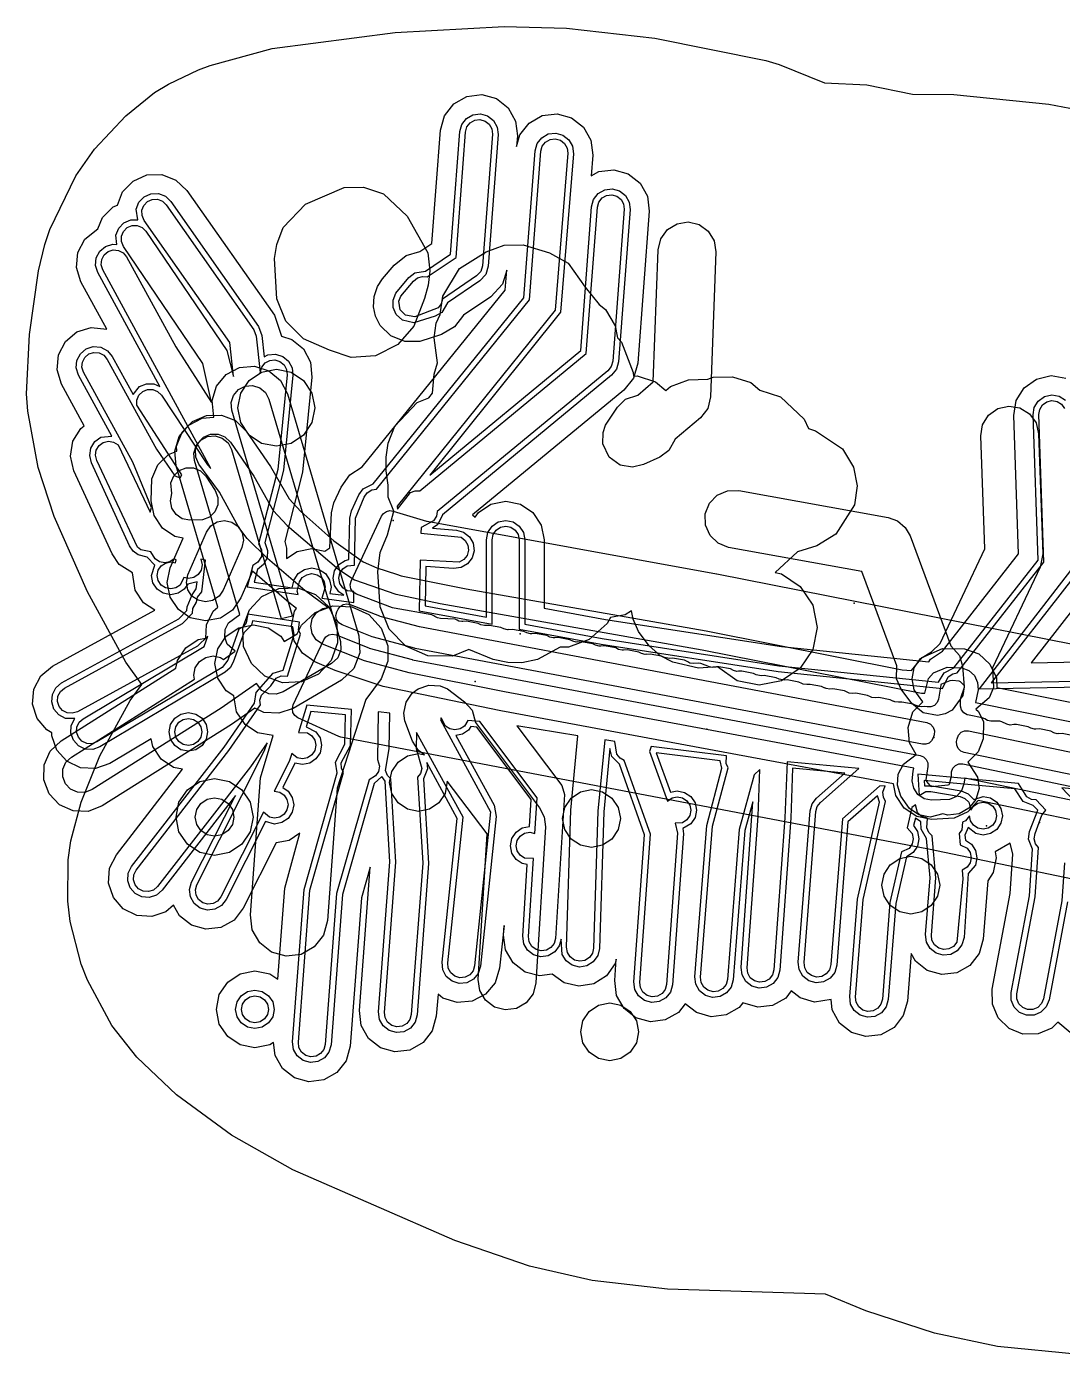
# Model space of a CAD drawing. Header units: metres. Extents: x 8738 to 9560, y -8972 to -7699.
# Drawn here: x 8737.9 to 8791.7, y -8247.8 to -8178.9 of the extents above; entities that cross this region are included whole.
import ezdxf

# ---------------------------------------------------------------- set-up
doc = ezdxf.new("R2010")
doc.units = ezdxf.units.M
for name, color, linetype in [('AI_GREENING_EXCLUSIONS', 1, 'Continuous'), ('AI_GREENING_LAWN', 82, 'Continuous'), ('AI_GREENING_REJECTED', 6, 'Continuous')]:
    doc.layers.add(name, color=color, linetype=linetype)

msp = doc.modelspace()

# ---------------------------------------------------------------- linework, layer by layer
at = {"layer": 'AI_GREENING_EXCLUSIONS'}
for points in [[(8792.558, -8247.816), (8788.309, -8247.405), (8785.052, -8246.711), (8781.477, -8245.552), (8779.395, -8244.692), (8771.195, -8244.421), (8767.281, -8243.973), (8764.034, -8243.233), (8760.16, -8241.901), (8751.766, -8238.23), (8748.568, -8236.433), (8745.722, -8234.351), (8743.664, -8232.397), (8742.375, -8230.749), (8741.104, -8228.396), (8740.785, -8227.563), (8740.209, -8225.343), (8740.081, -8224.287), (8740.109, -8222.143), (8740.243, -8221.167), (8740.777, -8219.159), (8741.747, -8216.751), (8743.325, -8213.887), (8743.931, -8213.053), (8743.091, -8211.889), (8741.109, -8208.236), (8741.109, -8208.236), (8739.385, -8204.342), (8738.544, -8201.788), (8738.007, -8198.874), (8737.945, -8197.961), (8738.104, -8194.893), (8738.57, -8191.585), (8738.89, -8190.216), (8739.159, -8189.439), (8740.5, -8186.654), (8741.469, -8185.277), (8743.095, -8183.545), (8744.59, -8182.334), (8745.31, -8181.896), (8746.861, -8181.164), (8747.466, -8180.936), (8750.692, -8180.056), (8757.062, -8179.216), (8762.729, -8178.912), (8765.948, -8178.987), (8770.542, -8179.509), (8776.293, -8180.669), (8776.981, -8180.878), (8779.342, -8181.835), (8781.535, -8181.935), (8783.908, -8182.412), (8786.052, -8182.445), (8790.979, -8182.947), (8796.42, -8183.979)], [(8792.09, -8231.109), (8791.441, -8230.566), (8791.134, -8230.879), (8790.416, -8231.185), (8789.635, -8231.192), (8788.912, -8230.901), (8788.354, -8230.354), (8788.049, -8229.636), (8788.041, -8228.856), (8788.977, -8223.897), (8789.114, -8221.855), (8788.969, -8221.289), (8788.19, -8221.741), (8788.25, -8222.041), (8788.098, -8222.806), (8787.811, -8223.235), (8787.574, -8226.263), (8787.363, -8227.014), (8786.88, -8227.627), (8786.199, -8228.009), (8785.424, -8228.101), (8784.673, -8227.889), (8784.06, -8227.406), (8783.834, -8227.003), (8783.64, -8229.48), (8783.429, -8230.231), (8782.946, -8230.844), (8782.265, -8231.225), (8781.49, -8231.317), (8780.739, -8231.106), (8780.126, -8230.623), (8779.744, -8229.942), (8779.679, -8229.39), (8778.822, -8229.528), (8778.071, -8229.317), (8777.612, -8228.955), (8777.328, -8229.321), (8776.65, -8229.706), (8775.875, -8229.803), (8775.1, -8229.578), (8774.911, -8229.817), (8774.23, -8230.199), (8773.455, -8230.291), (8772.704, -8230.08), (8772.116, -8229.617), (8771.761, -8230.074), (8771.082, -8230.459), (8770.308, -8230.555), (8769.555, -8230.348), (8768.94, -8229.869), (8768.554, -8229.19), (8768.458, -8228.416), (8768.539, -8227.306), (8768.486, -8227.535), (8768.032, -8228.17), (8767.37, -8228.583), (8766.6, -8228.711), (8765.84, -8228.535), (8765.214, -8228.088), (8764.559, -8228.176), (8763.805, -8227.977), (8763.184, -8227.503), (8762.792, -8226.829), (8762.688, -8226.055), (8762.719, -8225.56), (8762.484, -8227.78), (8762.252, -8228.526), (8761.752, -8229.125), (8761.062, -8229.488), (8760.284, -8229.559), (8759.539, -8229.327), (8759.289, -8229.118), (8759.202, -8230.27), (8758.992, -8231.021), (8758.511, -8231.636), (8757.831, -8232.019), (8757.057, -8232.114), (8756.305, -8231.904), (8755.691, -8231.423), (8755.307, -8230.743), (8755.213, -8229.969), (8755.774, -8222.539), (8755.317, -8224.128), (8754.736, -8231.823), (8754.527, -8232.574), (8754.046, -8233.189), (8753.366, -8233.572), (8752.591, -8233.666), (8751.84, -8233.457), (8751.225, -8232.976), (8750.842, -8232.296), (8750.759, -8231.621), (8750.557, -8231.756), (8749.792, -8231.908), (8749.027, -8231.756), (8748.378, -8231.322), (8747.944, -8230.673), (8747.792, -8229.908), (8747.944, -8229.143), (8748.378, -8228.494), (8749.027, -8228.06), (8749.792, -8227.908), (8750.557, -8228.06), (8750.987, -8228.347), (8751.344, -8223.622), (8752.119, -8220.774), (8751.573, -8221.139), (8750.897, -8221.273), (8749.187, -8224.66), (8748.706, -8225.275), (8748.026, -8225.658), (8747.252, -8225.753), (8746.5, -8225.544), (8745.885, -8225.063), (8745.569, -8224.503), (8745.175, -8224.845), (8744.435, -8225.092), (8743.657, -8225.037), (8742.959, -8224.689), (8742.447, -8224.099), (8742.2, -8223.359), (8742.254, -8222.581), (8742.603, -8221.883), (8746.038, -8217.45), (8745.574, -8217.358), (8744.925, -8216.924), (8744.491, -8216.275), (8744.41, -8215.867), (8742.259, -8217.149), (8741.524, -8217.41), (8740.744, -8217.37), (8740.04, -8217.035), (8739.517, -8216.455), (8739.256, -8215.72), (8739.264, -8215.553), (8738.989, -8215.409), (8738.489, -8214.81), (8738.256, -8214.065), (8738.325, -8213.288), (8738.687, -8212.597), (8739.286, -8212.096), (8744.592, -8209.2), (8744.007, -8208.809), (8743.573, -8208.16), (8743.447, -8207.266), (8742.752, -8206.817), (8742.382, -8206.272), (8740.402, -8201.964), (8740.221, -8201.205), (8740.344, -8200.434), (8740.752, -8199.769), (8740.939, -8199.634), (8739.759, -8197.474), (8739.526, -8196.73), (8739.595, -8195.953), (8739.956, -8195.261), (8740.555, -8194.76), (8741.3, -8194.527), (8742.105, -8194.611), (8740.764, -8192.157), (8740.53, -8191.413), (8740.6, -8190.635), (8740.961, -8189.944), (8741.647, -8189.416), (8741.888, -8188.824), (8742.436, -8188.269), (8742.666, -8188.172), (8742.93, -8187.491), (8743.469, -8186.927), (8744.183, -8186.613), (8744.963, -8186.595), (8745.691, -8186.877), (8746.255, -8187.416), (8750.799, -8193.896), (8751.167, -8194.981), (8751.703, -8195.144), (8752.306, -8195.639), (8752.674, -8196.327), (8752.75, -8197.104), (8752.265, -8202.027), (8751.347, -8205.631), (8751.438, -8205.97), (8751.428, -8206.521), (8751.979, -8206.153), (8752.744, -8206.001), (8753.426, -8206.137), (8753.682, -8205.958), (8753.763, -8204.136), (8753.886, -8203.633), (8754.273, -8202.814), (8754.718, -8202.172), (8755.35, -8201.765), (8762.774, -8192.596), (8762.853, -8191.552), (8762.629, -8192.277), (8762.024, -8192.929), (8760.605, -8193.896), (8760.148, -8194.492), (8759.472, -8194.883), (8758.353, -8195.247), (8757.572, -8195.254), (8756.849, -8194.962), (8756.292, -8194.416), (8756.051, -8193.932), (8755.951, -8193.457), (8755.979, -8192.917), (8756.15, -8192.405), (8756.417, -8191.998), (8757.019, -8191.285), (8757.63, -8190.799), (8758.352, -8190.591), (8758.975, -8190.166), (8759.419, -8184.288), (8759.628, -8183.536), (8760.11, -8182.921), (8760.789, -8182.538), (8761.564, -8182.444), (8762.316, -8182.653), (8762.93, -8183.134), (8763.313, -8183.814), (8763.408, -8184.589), (8763.366, -8185.141), (8763.535, -8184.533), (8764.017, -8183.918), (8764.696, -8183.535), (8765.471, -8183.441), (8766.223, -8183.65), (8766.837, -8184.131), (8767.22, -8184.811), (8767.315, -8185.586), (8767.234, -8186.66), (8767.629, -8186.436), (8768.404, -8186.342), (8769.156, -8186.552), (8769.77, -8187.033), (8770.154, -8187.712), (8770.248, -8188.487), (8769.652, -8196.379), (8769.434, -8197.149), (8768.931, -8197.771), (8761.075, -8204.255), (8761.223, -8204.37), (8761.386, -8204.127), (8762.035, -8203.693), (8762.8, -8203.541), (8763.565, -8203.693), (8764.214, -8204.127), (8764.648, -8204.776), (8764.8, -8205.541), (8764.8, -8209.092), (8767.974, -8209.678), (8777.106, -8211.086), (8784.745, -8211.879), (8784.842, -8211.734), (8785.467, -8211.315), (8789.408, -8206.268), (8789.161, -8199.093), (8789.286, -8198.323), (8789.697, -8197.659), (8790.331, -8197.204), (8791.091, -8197.025), (8791.861, -8197.151)], [(8791.948, -8224.336), (8790.989, -8229.413), (8790.843, -8229.774), (8790.57, -8230.053), (8790.211, -8230.206), (8789.821, -8230.21), (8789.459, -8230.064), (8789.18, -8229.791), (8789.028, -8229.432), (8789.024, -8229.041), (8789.971, -8224.024), (8790.134, -8221.597), (8789.926, -8221.071), (8789.981, -8220.685), (8790.409, -8219.575), (8790.172, -8219.324), (8789.645, -8219.12), (8789.215, -8218.469), (8784.516, -8218.029), (8784.529, -8218.313), (8784.916, -8218.306), (8786.426, -8218.576), (8786.789, -8218.718), (8787.081, -8219.012), (8787.569, -8218.865), (8787.952, -8218.941), (8788.276, -8219.158), (8788.493, -8219.482), (8788.569, -8219.865), (8788.493, -8220.248), (8788.276, -8220.572), (8787.952, -8220.789), (8787.569, -8220.865), (8787.186, -8220.789), (8786.791, -8220.466), (8786.626, -8220.863), (8786.649, -8221.128), (8786.957, -8221.334), (8787.174, -8221.658), (8787.25, -8222.041), (8787.174, -8222.424), (8786.801, -8222.853), (8786.577, -8226.185), (8786.472, -8226.56), (8786.23, -8226.867), (8785.89, -8227.058), (8785.502, -8227.104), (8785.127, -8226.998), (8784.82, -8226.757), (8784.63, -8226.416), (8784.584, -8226.029), (8784.814, -8223.087), (8784.633, -8221.039), (8784.347, -8220.552), (8784.342, -8220.187), (8784.052, -8219.989), (8783.963, -8220.376), (8784.164, -8220.677), (8784.24, -8221.06), (8784.164, -8221.443), (8783.947, -8221.767), (8783.591, -8221.99), (8783.033, -8224.417), (8782.643, -8229.402), (8782.538, -8229.777), (8782.296, -8230.084), (8781.956, -8230.274), (8781.568, -8230.32), (8781.193, -8230.215), (8780.886, -8229.973), (8780.695, -8229.633), (8780.649, -8229.245), (8781.045, -8224.187), (8782.191, -8219.155), (8782.089, -8218.822), (8780.557, -8220.175), (8779.975, -8227.612), (8779.869, -8227.988), (8779.628, -8228.294), (8779.288, -8228.485), (8778.9, -8228.531), (8778.524, -8228.425), (8778.218, -8228.184), (8778.027, -8227.844), (8777.981, -8227.456), (8778.595, -8219.615), (8778.697, -8219.247), (8778.93, -8218.944), (8780.399, -8217.646), (8777.686, -8217.395), (8777.587, -8219.987), (8777.017, -8227.88), (8776.913, -8228.256), (8776.674, -8228.564), (8776.335, -8228.757), (8775.947, -8228.806), (8775.571, -8228.702), (8775.263, -8228.462), (8775.07, -8228.123), (8775.022, -8227.736), (8775.618, -8219.135), (8775.215, -8220.621), (8774.608, -8228.375), (8774.502, -8228.751), (8774.261, -8229.057), (8773.921, -8229.248), (8773.533, -8229.294), (8773.158, -8229.188), (8772.851, -8228.947), (8772.66, -8228.607), (8772.614, -8228.219), (8773.228, -8220.371), (8774.018, -8217.395), (8773.927, -8217.007), (8770.614, -8216.603), (8771.343, -8218.647), (8771.701, -8218.576), (8772.084, -8218.652), (8772.408, -8218.869), (8772.625, -8219.193), (8772.701, -8219.576), (8772.625, -8219.959), (8772.408, -8220.283), (8771.982, -8220.52), (8772.02, -8220.796), (8771.45, -8228.633), (8771.346, -8229.009), (8771.107, -8229.317), (8770.767, -8229.51), (8770.38, -8229.558), (8770.004, -8229.454), (8769.696, -8229.215), (8769.503, -8228.875), (8769.455, -8228.488), (8770.01, -8220.861), (8768.701, -8217.193), (8768.301, -8216.794), (8768.195, -8216.379), (8767.884, -8219.651), (8767.662, -8226.743), (8767.574, -8227.123), (8767.347, -8227.441), (8767.016, -8227.647), (8766.631, -8227.712), (8766.251, -8227.624), (8765.934, -8227.397), (8765.727, -8227.066), (8765.676, -8226.265), (8765.582, -8226.62), (8765.346, -8226.93), (8765.008, -8227.126), (8764.622, -8227.178), (8764.244, -8227.078), (8763.934, -8226.842), (8763.738, -8226.504), (8763.686, -8226.118), (8763.919, -8222.394), (8763.663, -8222.343), (8763.339, -8222.126), (8763.122, -8221.802), (8763.046, -8221.419), (8763.122, -8221.036), (8763.339, -8220.712), (8763.663, -8220.495), (8764.042, -8220.42), (8764.129, -8219.026), (8761.305, -8215.263), (8761, -8215.234), (8760.877, -8215.418), (8760.553, -8215.635), (8760.22, -8215.701), (8762.195, -8219.311), (8762.312, -8219.896), (8761.489, -8227.675), (8761.373, -8228.048), (8761.124, -8228.348), (8760.778, -8228.529), (8760.39, -8228.564), (8760.017, -8228.448), (8759.717, -8228.199), (8759.536, -8227.853), (8759.5, -8227.465), (8760.291, -8219.997), (8758.705, -8217.099), (8758.749, -8217.424), (8758.538, -8217.949), (8758.797, -8222.345), (8758.205, -8230.194), (8758.1, -8230.57), (8757.859, -8230.878), (8757.519, -8231.069), (8757.132, -8231.116), (8756.756, -8231.012), (8756.449, -8230.771), (8756.257, -8230.431), (8756.21, -8230.044), (8756.797, -8222.262), (8756.542, -8218.071), (8756.371, -8217.832), (8755.985, -8218.184), (8754.327, -8223.95), (8753.739, -8231.747), (8753.634, -8232.123), (8753.394, -8232.43), (8753.054, -8232.622), (8752.666, -8232.669), (8752.291, -8232.565), (8751.983, -8232.324), (8751.792, -8231.984), (8751.745, -8231.597), (8752.341, -8223.698), (8754.063, -8217.632), (8753.971, -8217.074), (8754.454, -8216.14), (8754.488, -8214.619), (8752.697, -8214.449), (8752.451, -8215.247), (8752.959, -8215.5), (8753.176, -8215.824), (8753.252, -8216.207), (8753.176, -8216.59), (8752.959, -8216.914), (8752.635, -8217.131), (8752.252, -8217.207), (8751.864, -8217.127), (8751.231, -8218.394), (8751.515, -8218.584), (8751.732, -8218.908), (8751.808, -8219.291), (8751.732, -8219.674), (8751.515, -8219.998), (8751.191, -8220.215), (8750.808, -8220.291), (8750.34, -8220.158), (8748.294, -8224.209), (8748.054, -8224.516), (8747.714, -8224.708), (8747.327, -8224.756), (8746.951, -8224.651), (8746.643, -8224.411), (8746.451, -8224.071), (8746.404, -8223.684), (8746.509, -8223.308), (8748.781, -8218.809), (8744.974, -8223.72), (8744.68, -8223.976), (8744.309, -8224.1), (8743.92, -8224.072), (8743.571, -8223.898), (8743.315, -8223.604), (8743.192, -8223.234), (8743.219, -8222.844), (8743.393, -8222.495), (8748.194, -8216.3), (8749.77, -8214.019), (8749.861, -8213.461), (8750.731, -8212.467), (8751.261, -8212.314), (8751.834, -8210.45), (8751.755, -8210.065), (8749.672, -8209.748), (8749.609, -8209.979), (8749.209, -8210.378), (8748.67, -8211.895), (8748.501, -8212.195), (8748.24, -8212.419), (8741.747, -8216.29), (8741.379, -8216.421), (8740.99, -8216.401), (8740.637, -8216.233), (8740.376, -8215.943), (8740.245, -8215.576), (8740.265, -8215.186), (8740.455, -8214.814), (8739.962, -8214.811), (8739.617, -8214.63), (8739.366, -8214.331), (8739.25, -8213.959), (8739.285, -8213.57), (8739.466, -8213.224), (8739.765, -8212.974), (8745.85, -8209.653), (8746.262, -8209.213), (8746.27, -8209.029), (8746.532, -8208.408), (8746.751, -8208.082), (8746.795, -8207.728), (8746.304, -8207.838), (8746.128, -8208.102), (8745.804, -8208.319), (8745.421, -8208.395), (8745.038, -8208.319), (8744.714, -8208.102), (8744.497, -8207.778), (8744.421, -8207.395), (8744.596, -8206.865), (8744.198, -8206.447), (8743.739, -8206.324), (8743.476, -8206.126), (8743.291, -8205.854), (8741.311, -8201.546), (8741.22, -8201.166), (8741.282, -8200.781), (8741.486, -8200.449), (8741.802, -8200.22), (8742.366, -8200.158), (8740.637, -8196.995), (8740.52, -8196.623), (8740.555, -8196.234), (8740.735, -8195.888), (8741.035, -8195.638), (8741.407, -8195.521), (8741.796, -8195.556), (8742.141, -8195.736), (8742.392, -8196.036), (8743.469, -8198.006), (8743.802, -8197.597), (8744.163, -8197.45), (8744.553, -8197.451), (8744.862, -8197.581), (8741.641, -8191.678), (8741.525, -8191.305), (8741.559, -8190.917), (8741.74, -8190.571), (8742.039, -8190.321), (8742.412, -8190.204), (8742.619, -8190.223), (8742.576, -8189.736), (8742.723, -8189.374), (8742.997, -8189.097), (8743.357, -8188.945), (8743.712, -8188.943), (8743.633, -8188.392), (8743.774, -8188.028), (8744.043, -8187.746), (8744.4, -8187.589), (8744.79, -8187.58), (8745.154, -8187.721), (8745.436, -8187.991), (8749.981, -8194.471), (8750.156, -8194.938), (8750.276, -8196.054), (8750.469, -8195.951), (8750.858, -8195.912), (8751.231, -8196.026), (8751.533, -8196.273), (8751.717, -8196.617), (8751.755, -8197.006), (8751.27, -8201.929), (8750.297, -8205.692), (8750.446, -8206.093), (8750.418, -8206.482), (8750.243, -8206.831), (8749.93, -8207.092), (8749.76, -8207.738), (8751.724, -8208.037), (8751.82, -8207.618), (8752.037, -8207.294), (8752.361, -8207.077), (8752.744, -8207.001), (8753.127, -8207.077), (8753.451, -8207.294), (8753.668, -8207.618), (8753.744, -8208.001), (8753.679, -8208.329), (8754.412, -8208.425), (8754.142, -8208.244), (8753.925, -8207.92), (8753.849, -8207.537), (8753.925, -8207.154), (8754.142, -8206.83), (8754.466, -8206.613), (8754.668, -8206.573), (8754.717, -8204.417), (8754.801, -8204.036), (8755.19, -8203.212), (8755.413, -8202.891), (8755.923, -8202.647), (8763.748, -8192.983), (8764.323, -8185.36), (8764.428, -8184.984), (8764.668, -8184.677), (8765.008, -8184.485), (8765.396, -8184.438), (8765.771, -8184.543), (8766.079, -8184.783), (8766.27, -8185.123), (8766.317, -8185.51), (8765.651, -8193.739), (8758.871, -8202.183), (8766.693, -8195.729), (8767.256, -8188.261), (8767.361, -8187.885), (8767.602, -8187.578), (8767.941, -8187.386), (8768.329, -8187.339), (8768.705, -8187.444), (8769.012, -8187.685), (8769.204, -8188.024), (8769.251, -8188.412), (8768.655, -8196.304), (8768.546, -8196.689), (8768.294, -8197), (8759.515, -8204.246), (8759.275, -8204.758), (8759.007, -8204.947), (8760.244, -8205.04), (8760.62, -8205.144), (8760.928, -8205.384), (8761.12, -8205.724), (8761.167, -8206.111), (8761.063, -8206.487), (8760.823, -8206.795), (8760.483, -8206.987), (8760.096, -8207.034), (8758.661, -8206.927), (8758.615, -8208.975), (8761.8, -8209.555), (8761.8, -8205.541), (8761.876, -8205.158), (8762.093, -8204.834), (8762.417, -8204.617), (8762.8, -8204.541), (8763.183, -8204.617), (8763.507, -8204.834), (8763.724, -8205.158), (8763.8, -8205.541), (8763.8, -8209.925), (8767.807, -8210.664), (8776.978, -8212.078), (8785.261, -8212.938), (8785.549, -8212.44), (8786.055, -8212.187), (8790.42, -8206.597), (8790.16, -8199.058), (8790.223, -8198.673), (8790.428, -8198.342), (8790.745, -8198.114), (8791.125, -8198.025), (8791.51, -8198.087), (8791.842, -8198.293)], [(8791.79, -8222.308), (8791.653, -8224.28), (8790.694, -8229.357), (8790.592, -8229.61), (8790.401, -8229.805), (8790.15, -8229.912), (8789.877, -8229.915), (8789.623, -8229.813), (8789.428, -8229.622), (8789.321, -8229.37), (8789.319, -8229.097), (8790.269, -8224.062), (8790.44, -8221.515), (8790.293, -8221.319), (8790.225, -8221.055), (8790.264, -8220.784), (8790.606, -8219.825), (8790.821, -8219.575), (8790.32, -8219.044), (8790.077, -8219.019), (8789.836, -8218.889), (8789.405, -8218.186), (8784.181, -8217.697), (8784.246, -8218.813), (8784.59, -8218.606), (8784.863, -8218.601), (8786.373, -8218.871), (8786.628, -8218.971), (8786.824, -8219.16), (8786.937, -8219.575), (8787.074, -8219.37), (8787.301, -8219.218), (8787.569, -8219.165), (8787.837, -8219.218), (8788.064, -8219.37), (8788.216, -8219.597), (8788.269, -8219.865), (8788.216, -8220.133), (8788.064, -8220.36), (8787.837, -8220.512), (8787.569, -8220.565), (8787.301, -8220.512), (8787.074, -8220.36), (8786.922, -8220.133), (8786.87, -8219.859), (8786.65, -8220.134), (8786.502, -8220.199), (8786.46, -8220.589), (8786.318, -8220.788), (8786.369, -8221.365), (8786.745, -8221.546), (8786.897, -8221.773), (8786.95, -8222.041), (8786.897, -8222.309), (8786.745, -8222.536), (8786.486, -8222.694), (8786.515, -8223.137), (8786.204, -8226.424), (8786.035, -8226.639), (8785.797, -8226.773), (8785.526, -8226.805), (8785.263, -8226.731), (8785.048, -8226.562), (8784.915, -8226.323), (8784.883, -8226.052), (8785.115, -8223.085), (8784.923, -8220.911), (8784.748, -8220.74), (8784.64, -8220.489), (8784.678, -8219.99), (8784.362, -8219.879), (8784.166, -8219.69), (8784.054, -8219.302), (8783.871, -8219.436), (8783.628, -8220.493), (8783.887, -8220.792), (8783.94, -8221.06), (8783.887, -8221.328), (8783.735, -8221.555), (8783.341, -8221.74), (8782.736, -8224.371), (8782.344, -8229.378), (8782.27, -8229.641), (8782.101, -8229.856), (8781.863, -8229.989), (8781.592, -8230.021), (8781.329, -8229.947), (8781.114, -8229.778), (8780.981, -8229.54), (8780.948, -8229.269), (8781.344, -8224.21), (8782.506, -8219.122), (8782.393, -8218.906), (8782.367, -8218.634), (8782.483, -8218.31), (8782.187, -8218.335), (8780.267, -8220.03), (8779.676, -8227.589), (8779.602, -8227.852), (8779.433, -8228.066), (8779.195, -8228.2), (8778.923, -8228.232), (8778.661, -8228.158), (8778.446, -8227.989), (8778.312, -8227.751), (8778.28, -8227.48), (8778.894, -8219.639), (8778.965, -8219.381), (8779.128, -8219.169), (8781.117, -8217.412), (8777.398, -8217.067), (8777.288, -8219.965), (8776.718, -8227.859), (8776.645, -8228.122), (8776.477, -8228.337), (8776.24, -8228.472), (8775.969, -8228.506), (8775.706, -8228.434), (8775.49, -8228.266), (8775.355, -8228.029), (8775.321, -8227.758), (8775.89, -8219.876), (8775.982, -8217.462), (8775.686, -8217.741), (8774.918, -8220.569), (8774.309, -8228.352), (8774.235, -8228.615), (8774.066, -8228.829), (8773.828, -8228.963), (8773.557, -8228.995), (8773.294, -8228.921), (8773.079, -8228.752), (8772.946, -8228.514), (8772.913, -8228.243), (8773.527, -8220.395), (8774.335, -8217.374), (8774.23, -8217.154), (8774.263, -8216.746), (8770.355, -8216.269), (8770.268, -8216.525), (8771.189, -8219.107), (8771.433, -8218.929), (8771.701, -8218.876), (8771.969, -8218.929), (8772.196, -8219.081), (8772.348, -8219.308), (8772.401, -8219.576), (8772.348, -8219.844), (8772.196, -8220.071), (8771.969, -8220.223), (8771.599, -8220.256), (8771.72, -8220.774), (8771.151, -8228.611), (8771.078, -8228.875), (8770.91, -8229.09), (8770.673, -8229.225), (8770.402, -8229.259), (8770.139, -8229.186), (8769.923, -8229.019), (8769.788, -8228.781), (8769.755, -8228.51), (8770.313, -8220.82), (8768.949, -8216.996), (8768.737, -8216.875), (8768.569, -8216.659), (8768.47, -8216.017), (8767.936, -8215.932), (8767.584, -8219.633), (8767.362, -8226.734), (8767.301, -8227), (8767.142, -8227.222), (8766.91, -8227.367), (8766.641, -8227.412), (8766.375, -8227.35), (8766.152, -8227.191), (8766.008, -8226.96), (8765.963, -8226.69), (8766.185, -8219.567), (8766.551, -8215.71), (8763.384, -8215.202), (8765.71, -8218.3), (8765.849, -8218.764), (8765.383, -8226.224), (8765.313, -8226.488), (8765.147, -8226.705), (8764.911, -8226.842), (8764.64, -8226.879), (8764.376, -8226.809), (8764.159, -8226.643), (8764.022, -8226.407), (8763.985, -8226.137), (8764.239, -8222.081), (8763.778, -8222.066), (8763.551, -8221.914), (8763.399, -8221.687), (8763.346, -8221.419), (8763.399, -8221.151), (8763.551, -8220.924), (8763.778, -8220.772), (8764.046, -8220.719), (8764.32, -8220.777), (8764.435, -8218.934), (8761.465, -8214.977), (8760.829, -8214.917), (8760.665, -8215.206), (8760.438, -8215.358), (8760.17, -8215.411), (8759.902, -8215.358), (8759.675, -8215.206), (8759.447, -8214.787), (8759.427, -8214.878), (8762.004, -8219.654), (8761.191, -8227.644), (8761.11, -8227.904), (8760.935, -8228.114), (8760.693, -8228.241), (8760.421, -8228.266), (8760.16, -8228.185), (8759.951, -8228.01), (8759.824, -8227.768), (8759.799, -8227.496), (8760.599, -8219.935), (8758.168, -8215.538), (8758.149, -8216.371), (8758.45, -8217.406), (8758.38, -8217.67), (8758.232, -8217.865), (8758.498, -8222.322), (8757.905, -8230.172), (8757.832, -8230.435), (8757.664, -8230.65), (8757.426, -8230.784), (8757.155, -8230.817), (8756.892, -8230.744), (8756.677, -8230.576), (8756.542, -8230.338), (8756.509, -8230.067), (8757.098, -8222.264), (8756.835, -8217.95), (8756.665, -8217.775), (8756.564, -8217.521), (8756.748, -8216.399), (8756.79, -8214.536), (8756.191, -8214.479), (8756.143, -8216.938), (8756.253, -8217.291), (8756.2, -8217.559), (8756.048, -8217.786), (8755.725, -8218.003), (8754.03, -8223.897), (8753.44, -8231.725), (8753.366, -8231.988), (8753.198, -8232.203), (8752.96, -8232.337), (8752.689, -8232.37), (8752.426, -8232.297), (8752.211, -8232.128), (8752.077, -8231.891), (8752.044, -8231.619), (8752.64, -8223.72), (8754.38, -8217.616), (8754.277, -8217.394), (8754.267, -8217.121), (8754.752, -8216.224), (8754.794, -8214.347), (8752.482, -8214.127), (8752.045, -8215.548), (8752.52, -8215.56), (8752.747, -8215.712), (8752.899, -8215.939), (8752.952, -8216.207), (8752.899, -8216.475), (8752.747, -8216.702), (8752.52, -8216.854), (8752.252, -8216.907), (8751.984, -8216.854), (8751.711, -8216.633), (8751.571, -8217.054), (8750.794, -8218.594), (8751.076, -8218.644), (8751.303, -8218.796), (8751.455, -8219.023), (8751.508, -8219.291), (8751.455, -8219.559), (8751.303, -8219.786), (8751.076, -8219.938), (8750.808, -8219.991), (8750.54, -8219.938), (8750.244, -8219.682), (8748.026, -8224.074), (8747.858, -8224.289), (8747.62, -8224.423), (8747.349, -8224.456), (8747.086, -8224.383), (8746.871, -8224.215), (8746.736, -8223.977), (8746.703, -8223.706), (8746.777, -8223.443), (8750.295, -8216.476), (8750.419, -8216.071), (8749.555, -8217.32), (8744.737, -8223.537), (8744.531, -8223.716), (8744.272, -8223.802), (8743.999, -8223.783), (8743.755, -8223.661), (8743.576, -8223.455), (8743.489, -8223.196), (8743.508, -8222.923), (8743.63, -8222.679), (8748.437, -8216.478), (8750.075, -8214.105), (8750.05, -8213.862), (8750.127, -8213.6), (8750.624, -8213.116), (8750.899, -8212.715), (8751.151, -8212.609), (8751.481, -8212.618), (8752.151, -8210.441), (8752.053, -8210.217), (8752.098, -8209.814), (8749.425, -8209.406), (8749.34, -8209.844), (8749.173, -8210.06), (8748.961, -8210.181), (8748.388, -8211.795), (8748.087, -8212.162), (8741.593, -8216.033), (8741.336, -8216.124), (8741.063, -8216.11), (8740.816, -8215.993), (8740.634, -8215.79), (8740.542, -8215.532), (8740.556, -8215.26), (8740.674, -8215.013), (8740.876, -8214.83), (8747.153, -8211.088), (8747.347, -8210.542), (8746.805, -8211.068), (8740.58, -8214.466), (8740.319, -8214.548), (8740.047, -8214.524), (8739.805, -8214.397), (8739.63, -8214.187), (8739.548, -8213.927), (8739.573, -8213.655), (8739.699, -8213.413), (8739.909, -8213.237), (8746.036, -8209.893), (8746.551, -8209.344), (8746.562, -8209.1), (8746.759, -8208.777), (8746.809, -8208.523), (8747.033, -8208.248), (8747.236, -8206.595), (8746.98, -8206.557), (8747.048, -8206.847), (8746.995, -8207.115), (8746.843, -8207.342), (8746.616, -8207.494), (8746.348, -8207.547), (8746.101, -8207.498), (8745.916, -8207.89), (8745.689, -8208.042), (8745.421, -8208.095), (8745.153, -8208.042), (8744.926, -8207.89), (8744.774, -8207.663), (8744.721, -8207.395), (8744.774, -8207.127), (8744.926, -8206.9), (8745.153, -8206.748), (8745.421, -8206.695), (8745.668, -8206.744), (8745.703, -8206.577), (8745.6, -8206.534), (8745.383, -8206.679), (8745.115, -8206.732), (8744.847, -8206.679), (8744.62, -8206.527), (8744.383, -8206.171), (8743.877, -8206.058), (8743.693, -8205.919), (8741.583, -8201.421), (8741.52, -8201.155), (8741.563, -8200.885), (8741.706, -8200.653), (8741.927, -8200.492), (8742.193, -8200.429), (8742.462, -8200.472), (8742.695, -8200.615), (8744.359, -8204.107), (8744.434, -8203.871), (8743.449, -8201.516), (8740.9, -8196.851), (8740.818, -8196.59), (8740.842, -8196.318), (8740.969, -8196.076), (8741.178, -8195.901), (8741.439, -8195.819), (8741.711, -8195.844), (8741.953, -8195.97), (8742.128, -8196.18), (8744.677, -8200.844), (8745.639, -8202.226), (8745.919, -8202.32), (8745.995, -8202.178), (8743.667, -8198.565), (8743.668, -8198.292), (8743.774, -8198.04), (8743.968, -8197.848), (8744.22, -8197.744), (8744.493, -8197.745), (8744.745, -8197.851), (8744.938, -8198.045), (8747.327, -8201.655), (8747.512, -8201.839), (8741.905, -8191.534), (8741.823, -8191.273), (8741.847, -8191.001), (8741.974, -8190.759), (8742.183, -8190.584), (8742.444, -8190.502), (8742.716, -8190.526), (8742.958, -8190.653), (8743.133, -8190.863), (8745.688, -8195.538), (8747.532, -8198.412), (8747.096, -8196.393), (8742.979, -8190.317), (8742.872, -8190.065), (8742.871, -8189.792), (8742.974, -8189.539), (8743.166, -8189.345), (8743.417, -8189.239), (8743.69, -8189.237), (8743.943, -8189.34), (8744.138, -8189.532), (8748.331, -8195.72), (8748.675, -8197.074), (8748.485, -8195.299), (8744.044, -8188.967), (8743.934, -8188.717), (8743.928, -8188.444), (8744.027, -8188.189), (8744.216, -8187.992), (8744.466, -8187.882), (8744.739, -8187.875), (8744.993, -8187.974), (8745.191, -8188.163), (8749.735, -8194.643), (8749.858, -8194.97), (8750.061, -8196.865), (8750.142, -8196.578), (8750.316, -8196.366), (8750.557, -8196.238), (8750.828, -8196.211), (8751.09, -8196.29), (8751.301, -8196.463), (8751.43, -8196.704), (8751.456, -8196.976), (8750.972, -8201.899), (8749.971, -8205.75), (8750.133, -8206.046), (8750.128, -8206.403), (8749.949, -8206.711), (8749.677, -8206.875), (8749.386, -8207.984), (8752.028, -8208.387), (8751.991, -8208.202), (8752.097, -8207.733), (8752.249, -8207.506), (8752.476, -8207.354), (8752.744, -8207.301), (8753.012, -8207.354), (8753.239, -8207.506), (8753.391, -8207.733), (8753.444, -8208.001), (8753.267, -8208.576), (8754.918, -8208.794), (8754.931, -8208.221), (8754.581, -8208.184), (8754.354, -8208.032), (8754.202, -8207.805), (8754.149, -8207.537), (8754.202, -8207.269), (8754.354, -8207.042), (8754.581, -8206.89), (8754.962, -8206.859), (8755.016, -8204.424), (8755.466, -8203.331), (8755.621, -8203.107), (8755.851, -8202.959), (8756.091, -8202.916), (8764.04, -8193.099), (8764.622, -8185.382), (8764.696, -8185.119), (8764.864, -8184.904), (8765.102, -8184.77), (8765.373, -8184.737), (8765.636, -8184.81), (8765.851, -8184.979), (8765.985, -8185.217), (8766.018, -8185.488), (8765.372, -8193.628), (8757.179, -8203.797), (8757.184, -8203.961), (8757.855, -8203.094), (8758.109, -8202.995), (8758.353, -8203), (8766.982, -8195.879), (8767.555, -8188.284), (8767.629, -8188.021), (8767.797, -8187.806), (8768.035, -8187.671), (8768.306, -8187.638), (8768.569, -8187.712), (8768.784, -8187.88), (8768.919, -8188.118), (8768.951, -8188.389), (8768.356, -8196.281), (8768.279, -8196.551), (8768.103, -8196.769), (8759.244, -8204.08), (8759.203, -8204.321), (8759.057, -8204.552), (8758.407, -8204.9), (8758.4, -8205.203), (8760.485, -8205.412), (8760.7, -8205.58), (8760.835, -8205.818), (8760.868, -8206.089), (8760.795, -8206.352), (8760.627, -8206.567), (8760.389, -8206.702), (8758.368, -8206.605), (8758.309, -8209.237), (8762.1, -8209.916), (8762.1, -8205.541), (8762.153, -8205.273), (8762.305, -8205.046), (8762.532, -8204.894), (8762.8, -8204.841), (8763.068, -8204.894), (8763.295, -8205.046), (8763.447, -8205.273), (8763.5, -8205.541), (8763.5, -8210.174), (8767.757, -8210.96), (8776.94, -8212.376), (8785.453, -8213.26), (8785.762, -8212.652), (8785.989, -8212.5), (8786.228, -8212.452), (8790.723, -8206.696), (8790.46, -8199.048), (8790.504, -8198.779), (8790.648, -8198.546), (8790.869, -8198.387), (8791.135, -8198.324), (8791.405, -8198.368), (8791.637, -8198.512), (8791.797, -8198.734)], [(8803.247, -8222.393), (8787.305, -8219.075), (8787.302, -8219.083), (8786.778, -8219.66), (8786.073, -8219.993), (8784.895, -8220.054), (8784.13, -8219.902), (8783.481, -8219.468), (8783.047, -8218.819), (8782.927, -8218.215), (8762.554, -8214.413), (8756.445, -8213.149), (8753.951, -8212.325), (8752.9, -8211.875), (8752.257, -8211.433), (8751.831, -8210.779), (8751.689, -8210.012), (8751.85, -8209.248), (8751.952, -8209.1), (8751.549, -8208.798), (8749.673, -8207.17), (8749.067, -8208.556), (8748.621, -8209.196), (8747.999, -8209.603), (8747.234, -8209.755), (8746.433, -8209.587), (8745.82, -8209.169), (8745.386, -8208.52), (8745.234, -8207.755), (8745.386, -8206.99), (8746.071, -8205.459), (8745.641, -8205.374), (8744.992, -8204.94), (8744.558, -8204.291), (8744.406, -8203.526), (8744.45, -8202.376), (8744.756, -8201.658), (8745.315, -8201.113), (8745.735, -8200.944), (8745.731, -8200.689), (8746.016, -8199.963), (8746.557, -8199.4), (8747.272, -8199.088), (8748.053, -8199.074), (8748.779, -8199.359), (8749.341, -8199.9), (8750.605, -8201.744), (8751.564, -8203.415), (8752.166, -8204.083), (8753.881, -8205.592), (8755.4, -8206.691), (8756.122, -8207), (8757.137, -8207.335), (8757.385, -8207.41), (8760.749, -8208.091), (8773.2, -8210.268), (8783.373, -8212.288), (8783.845, -8212.328), (8784.407, -8211.646), (8785.459, -8211.188), (8786.611, -8211.206), (8787.345, -8211.469), (8787.923, -8211.994), (8788.255, -8212.7), (8788.28, -8213.206), (8805.845, -8216.723)], [(8803.451, -8221.414), (8786.62, -8217.911), (8786.576, -8218.201), (8786.445, -8218.568), (8786.183, -8218.857), (8785.83, -8219.023), (8784.895, -8219.054), (8784.512, -8218.978), (8784.188, -8218.761), (8783.971, -8218.437), (8783.895, -8218.054), (8783.943, -8217.555), (8783.969, -8217.392), (8762.738, -8213.43), (8757.788, -8212.441), (8755.472, -8211.816), (8753.294, -8210.956), (8752.973, -8210.735), (8752.76, -8210.408), (8752.688, -8210.024), (8752.769, -8209.642), (8752.99, -8209.321), (8753.317, -8209.108), (8753.566, -8209.062), (8752.372, -8208.177), (8750.439, -8206.518), (8749.394, -8205.469), (8748.962, -8204.903), (8747.946, -8203.065), (8746.878, -8201.613), (8746.722, -8201.256), (8746.715, -8200.866), (8746.857, -8200.502), (8747.128, -8200.221), (8747.486, -8200.065), (8747.876, -8200.058), (8748.239, -8200.2), (8748.52, -8200.471), (8749.738, -8202.243), (8750.734, -8204.02), (8751.467, -8204.802), (8754.142, -8207.078), (8754.957, -8207.629), (8757.109, -8208.371), (8757.111, -8208.372), (8759.404, -8208.855), (8772.996, -8211.247), (8784.371, -8213.499), (8784.549, -8213.498), (8784.74, -8212.738), (8785.002, -8212.449), (8785.702, -8212.158), (8786.463, -8212.195), (8786.83, -8212.327), (8787.119, -8212.589), (8787.285, -8212.942), (8787.304, -8213.332), (8787.165, -8213.989), (8805.702, -8217.72)], [(8792.097, -8207.142), (8787.358, -8213.28), (8796.182, -8213.097)], [(8792.22, -8207.541), (8787.984, -8212.967), (8795.872, -8212.803)], [(8793.008, -8208.157), (8790.067, -8211.923), (8795.168, -8211.818)], [(8796.102, -8218.863), (8791.647, -8218.41), (8794.093, -8221)]]:
    msp.add_lwpolyline(points, dxfattribs=at)
for points in [[(8760.416, -8184.363), (8760.521, -8183.987), (8760.761, -8183.68), (8761.101, -8183.488), (8761.489, -8183.441), (8761.864, -8183.546), (8762.172, -8183.786), (8762.363, -8184.126), (8762.411, -8184.513), (8761.895, -8191.351), (8761.763, -8191.776), (8761.461, -8192.102), (8759.774, -8193.253), (8759.488, -8193.741), (8759.15, -8193.936), (8758.028, -8194.286), (8757.453, -8194.149), (8757.118, -8193.852), (8756.965, -8193.493), (8756.962, -8193.103), (8757.108, -8192.741), (8757.783, -8191.93), (8758.088, -8191.687), (8758.647, -8191.6), (8759.936, -8190.721), (8760.416, -8184.363)], [(8760.715, -8184.385), (8760.789, -8184.122), (8760.957, -8183.907), (8761.195, -8183.773), (8761.466, -8183.74), (8761.729, -8183.813), (8761.944, -8183.982), (8762.078, -8184.22), (8762.111, -8184.491), (8761.595, -8191.329), (8761.503, -8191.626), (8761.292, -8191.855), (8759.52, -8193.062), (8759.457, -8193.298), (8759.29, -8193.515), (8758.087, -8193.974), (8757.601, -8193.891), (8757.322, -8193.61), (8757.257, -8193.159), (8757.359, -8192.906), (8758.012, -8192.124), (8758.226, -8191.954), (8758.488, -8191.878), (8758.731, -8191.906), (8760.225, -8190.888), (8760.715, -8184.385)], [(8754.426, -8187.267), (8755.42, -8187.241), (8756.47, -8187.593), (8757.694, -8188.751), (8758.764, -8190.661), (8758.859, -8191.594), (8758.778, -8192.326), (8758.589, -8193.018), (8758.027, -8194.459), (8757.212, -8195.416), (8756.046, -8195.999), (8754.792, -8196.076), (8753.666, -8195.7), (8752.312, -8195.12), (8751.39, -8194.198), (8750.92, -8193.033), (8750.804, -8190.944), (8750.921, -8190.217), (8751.26, -8189.341), (8752.421, -8188.12), (8754.426, -8187.267)], [(8768.605, -8198.664), (8769.023, -8198.254), (8769.651, -8198.035), (8770.457, -8197.352), (8770.711, -8190.494), (8770.847, -8189.924), (8771.19, -8189.45), (8771.688, -8189.143), (8772.266, -8189.05), (8772.835, -8189.186), (8773.31, -8189.529), (8773.617, -8190.027), (8773.709, -8190.605), (8773.431, -8198.125), (8773.281, -8198.725), (8772.901, -8199.214), (8771.589, -8200.325), (8771.269, -8200.908), (8770.796, -8201.252), (8769.947, -8201.643), (8769.378, -8201.779), (8768.746, -8201.666), (8768.175, -8201.249), (8767.846, -8200.56), (8767.851, -8199.975), (8767.987, -8199.593), (8768.605, -8198.664)], [(8768.994, -8209.429), (8768.239, -8209.568), (8768.071, -8209.891), (8767.133, -8210.723), (8766.057, -8211.116), (8765.629, -8211.114), (8764.451, -8211.762), (8763.633, -8211.932), (8762.911, -8211.907), (8762.153, -8211.762), (8760.886, -8211.242), (8760.034, -8211.581), (8758.765, -8211.564), (8757.615, -8211.066), (8756.759, -8210.189), (8756.289, -8209.024), (8756.161, -8207.205), (8756.291, -8206.207), (8756.667, -8205.293), (8756.99, -8204.052), (8756.71, -8203.339), (8756.71, -8202.711), (8756.593, -8201.967), (8756.594, -8201.249), (8756.711, -8200.523), (8757.05, -8199.647), (8758.211, -8198.426), (8758.813, -8198.179), (8759.012, -8197.942), (8759.087, -8196.949), (8759.269, -8196.359), (8759.097, -8195.07), (8759.189, -8194.305), (8759.398, -8193.858), (8759.539, -8192.905), (8760.407, -8191.461), (8761.784, -8190.607), (8762.715, -8190.257), (8763.709, -8190.231), (8765.081, -8190.646), (8766.042, -8191.196), (8766.925, -8192.443), (8767.65, -8193.329), (8767.98, -8193.589), (8768.483, -8194.447), (8768.608, -8195.071), (8768.81, -8195.285), (8769.418, -8196.856), (8769.432, -8197.046), (8769.625, -8197.041), (8770.573, -8197.341), (8771.104, -8197.8), (8771.349, -8197.588), (8772.28, -8197.238), (8773.286, -8197.215), (8773.57, -8197.108), (8774.565, -8197.081), (8775.513, -8197.381), (8775.983, -8197.782), (8777.054, -8198.133), (8778.279, -8199.292), (8778.505, -8199.771), (8778.874, -8199.886), (8780.273, -8200.826), (8780.847, -8201.773), (8781.039, -8202.749), (8780.902, -8203.734), (8779.931, -8205.243), (8778.945, -8205.863), (8777.936, -8206.165), (8776.772, -8207.248), (8777.107, -8207.314), (8778.08, -8207.964), (8778.73, -8208.938), (8778.958, -8210.086), (8778.73, -8211.234), (8778.08, -8212.207), (8777.107, -8212.857), (8775.958, -8213.086), (8774.81, -8212.857), (8773.794, -8212.142), (8772.805, -8212.206), (8771.474, -8211.889), (8770.834, -8211.56), (8770.236, -8211.053), (8769.692, -8210.309), (8769.411, -8209.654), (8769.332, -8209.231), (8768.994, -8209.429)], [(8745.692, -8212.207), (8745.772, -8211.802), (8746.206, -8211.153), (8746.855, -8210.719), (8747.239, -8210.643), (8747.279, -8209.953), (8747.62, -8209.251), (8747.861, -8209.036), (8745.702, -8201.714), (8745.632, -8200.936), (8745.864, -8200.192), (8746.364, -8199.592), (8747.055, -8199.23), (8747.665, -8199.175), (8747.571, -8198.317), (8747.803, -8197.573), (8748.303, -8196.973), (8748.994, -8196.611), (8749.771, -8196.54), (8750.516, -8196.773), (8751.115, -8197.273), (8751.478, -8197.964), (8755.183, -8210.532), (8755.24, -8211.408), (8754.917, -8212.224), (8754.276, -8212.823), (8751.771, -8214.291), (8751.033, -8214.547), (8750.254, -8214.501), (8749.788, -8214.275), (8748.568, -8215.12), (8741.874, -8219.354), (8741.146, -8219.635), (8740.366, -8219.615), (8739.653, -8219.299), (8739.115, -8218.733), (8738.834, -8218.005), (8738.854, -8217.225), (8739.171, -8216.512), (8739.736, -8215.974), (8745.692, -8212.207)], [(8752.752, -8197.927), (8752.904, -8198.692), (8752.752, -8199.457), (8752.318, -8200.106), (8751.669, -8200.54), (8750.904, -8200.692), (8750.139, -8200.54), (8749.49, -8200.106), (8749.056, -8199.457), (8748.904, -8198.692), (8749.056, -8197.927), (8749.49, -8197.278), (8750.139, -8196.844), (8750.904, -8196.692), (8751.669, -8196.844), (8752.318, -8197.278), (8752.752, -8197.927)], [(8746.662, -8212.777), (8746.62, -8212.567), (8746.696, -8212.184), (8746.913, -8211.86), (8747.237, -8211.643), (8747.62, -8211.567), (8748.003, -8211.643), (8748.164, -8211.751), (8748.768, -8211.331), (8748.352, -8210.963), (8748.224, -8210.595), (8748.247, -8210.205), (8748.417, -8209.854), (8749.015, -8209.415), (8746.662, -8201.431), (8746.626, -8201.042), (8746.743, -8200.67), (8746.993, -8200.37), (8747.338, -8200.189), (8747.727, -8200.154), (8748.099, -8200.27), (8748.399, -8200.52), (8748.58, -8200.865), (8751.157, -8209.631), (8751.749, -8209.494), (8748.6, -8198.812), (8748.565, -8198.423), (8748.681, -8198.051), (8748.931, -8197.751), (8749.277, -8197.57), (8749.665, -8197.535), (8750.038, -8197.651), (8750.337, -8197.901), (8750.519, -8198.246), (8754.224, -8210.815), (8754.252, -8211.253), (8754.091, -8211.661), (8753.77, -8211.96), (8751.265, -8213.429), (8750.896, -8213.557), (8750.507, -8213.534), (8750.156, -8213.363), (8749.871, -8212.999), (8748.034, -8214.275), (8741.34, -8218.509), (8740.976, -8218.649), (8740.585, -8218.64), (8740.229, -8218.481), (8739.96, -8218.199), (8739.82, -8217.835), (8739.83, -8217.444), (8739.988, -8217.088), (8740.271, -8216.819), (8746.662, -8212.777)], [(8783.879, -8212.755), (8783.997, -8212.182), (8784.326, -8211.698), (8784.884, -8211.363), (8785.347, -8210.92), (8787.651, -8206.015), (8787.449, -8200.152), (8787.544, -8199.575), (8787.852, -8199.077), (8788.327, -8198.736), (8788.897, -8198.602), (8789.474, -8198.696), (8789.972, -8199.004), (8790.314, -8199.479), (8790.448, -8200.049), (8790.662, -8206.273), (8790.521, -8206.963), (8788.063, -8212.195), (8788.108, -8213.213), (8787.878, -8213.751), (8787.193, -8214.333), (8787.33, -8214.457), (8787.582, -8214.985), (8787.569, -8215.876), (8787.315, -8216.552), (8786.767, -8217.09), (8787.285, -8217.869), (8787.355, -8218.45), (8787.197, -8219.013), (8786.835, -8219.474), (8786.325, -8219.761), (8785.744, -8219.831), (8785.475, -8219.755), (8784.814, -8219.928), (8784.24, -8219.814), (8783.753, -8219.489), (8783.3, -8218.841), (8783.12, -8218.284), (8783.167, -8217.7), (8783.434, -8217.18), (8784.087, -8216.685), (8783.75, -8216.087), (8783.684, -8215.288), (8783.919, -8214.462), (8784.449, -8213.96), (8783.989, -8213.33), (8783.879, -8212.755)], [(8747.712, -8204.091), (8747.433, -8204.364), (8747.071, -8204.509), (8746.406, -8204.526), (8746.023, -8204.45), (8745.699, -8204.233), (8745.482, -8203.909), (8745.406, -8203.526), (8745.488, -8203.134), (8745.428, -8202.582), (8745.582, -8202.224), (8745.861, -8201.951), (8746.223, -8201.806), (8746.613, -8201.81), (8746.972, -8201.963), (8747.244, -8202.243), (8747.725, -8202.98), (8747.87, -8203.342), (8747.866, -8203.732), (8747.712, -8204.091)], [(8783.319, -8213.286), (8783.076, -8212.754), (8783.084, -8212.089), (8781.27, -8207.187), (8774.366, -8205.939), (8773.822, -8205.724), (8773.401, -8205.318), (8773.167, -8204.781), (8773.157, -8204.196), (8773.372, -8203.651), (8773.778, -8203.23), (8774.315, -8202.997), (8774.9, -8202.987), (8782.646, -8204.388), (8783.131, -8204.566), (8783.526, -8204.897), (8783.786, -8205.343), (8785.898, -8211.048), (8786.337, -8211.547), (8786.499, -8212.109), (8786.582, -8213.165), (8786.511, -8213.622), (8785.96, -8214.381), (8785.603, -8214.572), (8785.207, -8214.66), (8784.456, -8214.528), (8783.866, -8214.044), (8783.319, -8213.286)], [(8748.221, -8204.542), (8748.602, -8204.626), (8748.922, -8204.849), (8749.133, -8205.178), (8749.201, -8205.562), (8749.118, -8205.943), (8748.15, -8208.155), (8747.941, -8208.462), (8747.599, -8208.686), (8747.234, -8208.755), (8746.851, -8208.679), (8746.527, -8208.462), (8746.31, -8208.138), (8746.234, -8207.755), (8746.318, -8207.354), (8747.285, -8205.142), (8747.508, -8204.821), (8747.837, -8204.611), (8748.221, -8204.542)], [(8751.031, -8208.078), (8752.017, -8208.039), (8752.934, -8208.38), (8753.633, -8209.027), (8754.042, -8209.909), (8754.081, -8210.895), (8753.74, -8211.812), (8753.093, -8212.511), (8752.211, -8212.92), (8751.225, -8212.959), (8750.308, -8212.618), (8749.609, -8211.971), (8749.2, -8211.089), (8749.161, -8210.103), (8749.502, -8209.186), (8750.149, -8208.487), (8751.031, -8208.078)], [(8748.703, -8213.644), (8748.3, -8213.374), (8747.866, -8212.725), (8747.714, -8211.96), (8747.866, -8211.195), (8748.3, -8210.546), (8748.949, -8210.112), (8749.714, -8209.96), (8750.479, -8210.112), (8751.128, -8210.546), (8751.309, -8210.817), (8751.977, -8210.429), (8752.211, -8209.967), (8752.91, -8209.319), (8753.827, -8208.978), (8754.813, -8209.017), (8755.694, -8209.426), (8756.342, -8210.126), (8756.683, -8211.043), (8756.683, -8211.834), (8756.342, -8212.751), (8755.551, -8213.823), (8754.052, -8218.435), (8753.55, -8225.303), (8753.342, -8226.056), (8752.862, -8226.671), (8752.184, -8227.056), (8751.409, -8227.152), (8750.657, -8226.944), (8750.041, -8226.465), (8749.656, -8225.786), (8749.56, -8225.011), (8750.08, -8217.901), (8750.736, -8215.697), (8749.926, -8215.554), (8749.277, -8215.12), (8748.843, -8214.471), (8748.703, -8213.644)], [(8759.34, -8219.198), (8758.853, -8219.523), (8758.279, -8219.637), (8757.705, -8219.523), (8757.218, -8219.198), (8756.893, -8218.711), (8756.779, -8218.137), (8756.893, -8217.563), (8757.218, -8217.076), (8757.705, -8216.751), (8758.279, -8216.637), (8758.591, -8216.699), (8758.275, -8216.48), (8757.959, -8215.987), (8757.561, -8214.944), (8757.514, -8214.542), (8757.639, -8213.97), (8757.953, -8213.509), (8758.264, -8213.27), (8758.818, -8213.082), (8759.402, -8213.121), (8759.776, -8213.277), (8760.668, -8213.948), (8761.054, -8214.388), (8761.236, -8215.028), (8764.56, -8219.445), (8764.798, -8219.915), (8764.859, -8220.438), (8764.367, -8228.534), (8764.218, -8229.1), (8763.864, -8229.566), (8763.359, -8229.861), (8762.779, -8229.94), (8762.213, -8229.791), (8761.747, -8229.437), (8761.452, -8228.932), (8761.373, -8228.352), (8761.831, -8220.808), (8759.764, -8218.06), (8759.665, -8218.711), (8759.34, -8219.198)], [(8746.339, -8216.51), (8745.956, -8216.434), (8745.632, -8216.217), (8745.415, -8215.893), (8745.339, -8215.51), (8745.415, -8215.127), (8745.632, -8214.803), (8745.956, -8214.586), (8746.339, -8214.51), (8746.722, -8214.586), (8747.046, -8214.803), (8747.263, -8215.127), (8747.339, -8215.51), (8747.263, -8215.893), (8747.046, -8216.217), (8746.722, -8216.434), (8746.339, -8216.51)], [(8746.071, -8216.157), (8745.844, -8216.005), (8745.692, -8215.778), (8745.639, -8215.51), (8745.692, -8215.242), (8745.844, -8215.015), (8746.071, -8214.863), (8746.339, -8214.81), (8746.607, -8214.863), (8746.834, -8215.015), (8746.986, -8215.242), (8747.039, -8215.51), (8746.986, -8215.778), (8746.834, -8216.005), (8746.607, -8216.157), (8746.339, -8216.21), (8746.071, -8216.157)], [(8748.464, -8221.776), (8747.699, -8221.928), (8746.934, -8221.776), (8746.285, -8221.342), (8745.851, -8220.693), (8745.699, -8219.928), (8745.851, -8219.163), (8746.285, -8218.514), (8746.934, -8218.08), (8747.699, -8217.928), (8748.464, -8218.08), (8749.113, -8218.514), (8749.547, -8219.163), (8749.699, -8219.928), (8749.547, -8220.693), (8749.113, -8221.342), (8748.464, -8221.776)], [(8768.64, -8219.435), (8768.754, -8220.009), (8768.64, -8220.583), (8768.315, -8221.07), (8767.828, -8221.395), (8767.254, -8221.509), (8766.68, -8221.395), (8766.193, -8221.07), (8765.868, -8220.583), (8765.754, -8220.009), (8765.868, -8219.435), (8766.193, -8218.948), (8766.68, -8218.623), (8767.254, -8218.509), (8767.828, -8218.623), (8768.315, -8218.948), (8768.64, -8219.435)], [(8747.699, -8220.928), (8747.316, -8220.852), (8746.992, -8220.635), (8746.775, -8220.311), (8746.699, -8219.928), (8746.775, -8219.545), (8746.992, -8219.221), (8747.316, -8219.004), (8747.699, -8218.928), (8748.082, -8219.004), (8748.406, -8219.221), (8748.623, -8219.545), (8748.699, -8219.928), (8748.623, -8220.311), (8748.406, -8220.635), (8748.082, -8220.852), (8747.699, -8220.928)], [(8785.201, -8222.89), (8785.315, -8223.464), (8785.201, -8224.038), (8784.876, -8224.525), (8784.389, -8224.85), (8783.815, -8224.964), (8783.241, -8224.85), (8782.754, -8224.525), (8782.429, -8224.038), (8782.315, -8223.464), (8782.429, -8222.89), (8782.754, -8222.403), (8783.241, -8222.078), (8783.815, -8221.964), (8784.389, -8222.078), (8784.876, -8222.403), (8785.201, -8222.89)], [(8749.085, -8230.615), (8748.868, -8230.291), (8748.792, -8229.908), (8748.868, -8229.525), (8749.085, -8229.201), (8749.409, -8228.984), (8749.792, -8228.908), (8750.175, -8228.984), (8750.499, -8229.201), (8750.716, -8229.525), (8750.792, -8229.908), (8750.716, -8230.291), (8750.499, -8230.615), (8750.175, -8230.832), (8749.792, -8230.908), (8749.409, -8230.832), (8749.085, -8230.615)], [(8749.297, -8230.403), (8749.145, -8230.176), (8749.092, -8229.908), (8749.145, -8229.64), (8749.297, -8229.413), (8749.524, -8229.261), (8749.792, -8229.208), (8750.06, -8229.261), (8750.287, -8229.413), (8750.439, -8229.64), (8750.492, -8229.908), (8750.439, -8230.176), (8750.287, -8230.403), (8750.06, -8230.555), (8749.792, -8230.608), (8749.524, -8230.555), (8749.297, -8230.403)], [(8769.257, -8230.017), (8769.582, -8230.504), (8769.696, -8231.078), (8769.582, -8231.652), (8769.257, -8232.139), (8768.77, -8232.464), (8768.196, -8232.578), (8767.622, -8232.464), (8767.135, -8232.139), (8766.81, -8231.652), (8766.696, -8231.078), (8766.81, -8230.504), (8767.135, -8230.017), (8767.622, -8229.692), (8768.196, -8229.578), (8768.77, -8229.692), (8769.257, -8230.017)]]:
    msp.add_lwpolyline(points, close=True, dxfattribs=at)
at = {"layer": 'AI_GREENING_LAWN'}
for points in [[(8792.274, -8215.719), (8791.677, -8215.598), (8791.495, -8215.607), (8791.494, -8215.6), (8791.418, -8215.608), (8791.235, -8215.556), (8791.088, -8215.481), (8790.491, -8215.36), (8790.309, -8215.369), (8790.308, -8215.362), (8790.232, -8215.37), (8790.049, -8215.318), (8789.902, -8215.243), (8789.305, -8215.122), (8789.185, -8215.128), (8789.16, -8215.135), (8788.976, -8215.156), (8788.797, -8215.107), (8788.542, -8214.984), (8788.434, -8214.959), (8787.977, -8214.959), (8787.797, -8214.926), (8787.649, -8214.835), (8787.526, -8214.774), (8786.839, -8214.641), (8786.839, -8214.639), (8786.739, -8214.627), (8786.566, -8214.526), (8786.446, -8214.365), (8786.399, -8214.17), (8786.39, -8213.915), (8786.414, -8213.742), (8786.597, -8213.184), (8786.603, -8213.142), (8786.579, -8213.108), (8786.389, -8212.917), (8786.356, -8212.893), (8786.318, -8212.882), (8785.965, -8212.839), (8785.84, -8212.857), (8785.414, -8213.035), (8785.381, -8213.056), (8785.368, -8213.093), (8785.251, -8213.809), (8785.18, -8213.994), (8785.044, -8214.138), (8784.862, -8214.217), (8784.663, -8214.219), (8784.53, -8214.194), (8784.366, -8214.207), (8784.177, -8214.186), (8784.109, -8214.15), (8784.106, -8214.156), (8783.941, -8214.078), (8783.343, -8213.964), (8783.178, -8213.977), (8782.989, -8213.956), (8782.922, -8213.92), (8782.919, -8213.926), (8782.753, -8213.849), (8782.155, -8213.734), (8781.991, -8213.747), (8781.802, -8213.726), (8781.734, -8213.69), (8781.731, -8213.696), (8781.566, -8213.619), (8780.968, -8213.504), (8780.803, -8213.517), (8780.614, -8213.497), (8780.546, -8213.46), (8780.544, -8213.466), (8780.378, -8213.389), (8779.78, -8213.274), (8779.615, -8213.288), (8779.427, -8213.267), (8779.359, -8213.23), (8779.356, -8213.236), (8779.191, -8213.159), (8778.592, -8213.044), (8778.428, -8213.058), (8778.239, -8213.037), (8778.171, -8213.001), (8778.169, -8213.006), (8778.003, -8212.929), (8777.405, -8212.815), (8777.245, -8212.828), (8776.982, -8212.777), (8776.838, -8212.705), (8776.218, -8212.585), (8776.057, -8212.598), (8775.794, -8212.547), (8775.651, -8212.475), (8775.053, -8212.358), (8774.871, -8212.368), (8774.87, -8212.362), (8774.794, -8212.37), (8774.611, -8212.319), (8774.463, -8212.245), (8773.866, -8212.128), (8773.745, -8212.135), (8773.703, -8212.148), (8773.535, -8212.17), (8773.369, -8212.135), (8772.93, -8211.958), (8772.82, -8211.941), (8772.552, -8211.962), (8772.356, -8211.938), (8772.251, -8211.877), (8772.082, -8211.796), (8771.459, -8211.685), (8771.299, -8211.7), (8771.035, -8211.653), (8770.891, -8211.583), (8770.292, -8211.475), (8770.11, -8211.487), (8770.109, -8211.481), (8770.033, -8211.49), (8769.849, -8211.442), (8769.7, -8211.37), (8769.101, -8211.262), (8768.919, -8211.274), (8768.918, -8211.268), (8768.842, -8211.277), (8768.658, -8211.229), (8768.51, -8211.157), (8767.91, -8211.049), (8767.728, -8211.061), (8767.728, -8211.055), (8767.652, -8211.064), (8767.468, -8211.016), (8767.319, -8210.944), (8766.72, -8210.836), (8766.537, -8210.848), (8766.537, -8210.842), (8766.461, -8210.851), (8766.277, -8210.803), (8766.128, -8210.731), (8765.529, -8210.622), (8765.347, -8210.635), (8765.346, -8210.628), (8765.27, -8210.638), (8765.086, -8210.59), (8764.938, -8210.518), (8764.338, -8210.409), (8764.156, -8210.422), (8764.156, -8210.415), (8764.079, -8210.425), (8763.896, -8210.377), (8763.747, -8210.305), (8763.148, -8210.196), (8762.965, -8210.209), (8762.965, -8210.202), (8762.889, -8210.212), (8762.705, -8210.164), (8762.556, -8210.092), (8761.957, -8209.983), (8761.775, -8209.996), (8761.774, -8209.989), (8761.698, -8209.999), (8761.514, -8209.95), (8761.365, -8209.879), (8760.766, -8209.77), (8760.584, -8209.783), (8760.584, -8209.78), (8760.529, -8209.789), (8760.368, -8209.76), (8760.279, -8209.711), (8760.277, -8209.715), (8760.211, -8209.677), (8760.174, -8209.669), (8759.416, -8209.632), (8759.26, -8209.599), (8759.122, -8209.519), (8759.081, -8209.485), (8758.967, -8209.432), (8757.012, -8209.09), (8756.922, -8209.066), (8755.063, -8208.369), (8754.89, -8208.259), (8754.775, -8208.09), (8754.739, -8207.888), (8754.785, -8207.689), (8756.361, -8204.318), (8756.463, -8204.173), (8756.61, -8204.073), (8756.782, -8204.031), (8756.959, -8204.051), (8758.691, -8204.577), (8758.719, -8204.583), (8773.739, -8207.316), (8773.746, -8207.318), (8805.173, -8213.511)], [(8802.575, -8225.318), (8784.741, -8221.605), (8784.737, -8221.605), (8754.252, -8215.79), (8754.136, -8215.753), (8752.026, -8214.781), (8751.868, -8214.666), (8751.766, -8214.499), (8751.736, -8214.305), (8751.782, -8214.115), (8753.362, -8210.734), (8753.472, -8210.582), (8753.63, -8210.481), (8753.815, -8210.446), (8753.999, -8210.481), (8755.697, -8211.153), (8755.725, -8211.162), (8757.951, -8211.76), (8757.969, -8211.764), (8784.302, -8216.74), (8784.479, -8216.811), (8784.617, -8216.941), (8784.696, -8217.114), (8784.704, -8217.304), (8784.603, -8218.002), (8784.606, -8218.051), (8784.628, -8218.094), (8784.797, -8218.301), (8784.842, -8218.334), (8784.898, -8218.342), (8785.758, -8218.26), (8785.802, -8218.246), (8785.822, -8218.205), (8785.922, -8217.811), (8785.926, -8217.761), (8785.92, -8217.58), (8785.992, -8217.393), (8786.131, -8217.25), (8786.315, -8217.173), (8786.515, -8217.174), (8803.585, -8220.727)], [(8803.681, -8220.134), (8786.587, -8216.576), (8786.413, -8216.504), (8786.278, -8216.372), (8786.202, -8216.2), (8786.194, -8216.012), (8786.217, -8215.863), (8786.287, -8215.674), (8786.426, -8215.528), (8786.611, -8215.448), (8786.813, -8215.448), (8803.935, -8219.012)]]:
    msp.add_lwpolyline(points, dxfattribs=at)
msp.add_lwpolyline([(8784.763, -8216.09), (8784.595, -8216.152), (8784.415, -8216.151), (8758.103, -8211.179), (8758.066, -8211.17), (8755.935, -8210.599), (8755.881, -8210.581), (8754.31, -8209.96), (8754.14, -8209.849), (8754.029, -8209.68), (8753.994, -8209.48), (8754.04, -8209.283), (8754.103, -8209.149), (8754.213, -8208.997), (8754.371, -8208.896), (8754.556, -8208.86), (8754.74, -8208.896), (8756.25, -8209.492), (8756.277, -8209.501), (8758.307, -8210.046), (8758.325, -8210.051), (8784.648, -8215.025), (8784.842, -8215.107), (8784.985, -8215.261), (8785.052, -8215.461), (8785.03, -8215.67), (8784.984, -8215.814), (8784.899, -8215.972), (8784.763, -8216.09)], close=True, dxfattribs=at)
at = {"layer": 'AI_GREENING_REJECTED'}
for p in [(8756.96, -8204.55), (8780.88, -8208.84), (8763.55, -8210.42), (8761.22, -8212.9), (8773.24, -8215.37), (8785.02, -8215.8), (8790.49, -8220.22), (8787.74, -8220.38)]:
    msp.add_point(p, dxfattribs=at)

doc.saveas('drawing.dxf')
